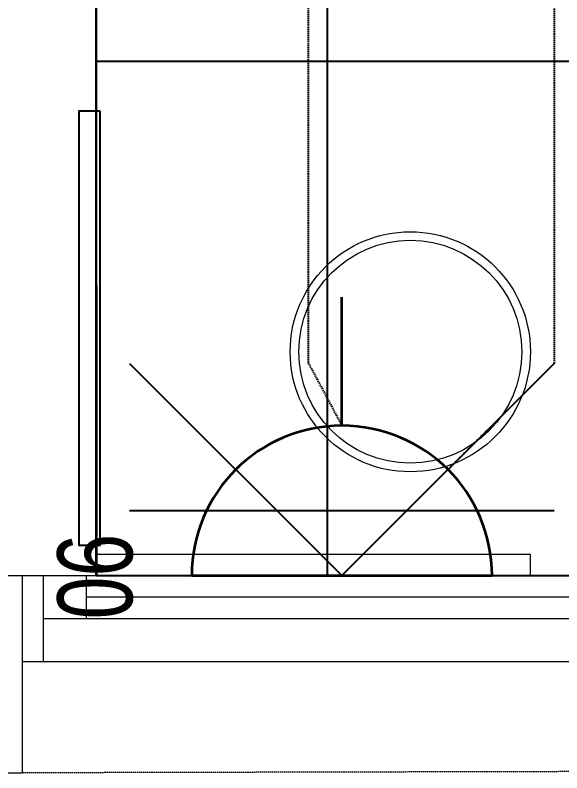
# Model space of a CAD drawing. Extents: x -12260 to 57327, y -29287 to 19916.
# Drawn here: x 25782 to 26419, y -13060 to -12176 of the extents above; entities that cross this region are included whole.
import ezdxf
from ezdxf.enums import TextEntityAlignment as Align

# ---------------------------------------------------------------- set-up
doc = ezdxf.new("R2010")
doc.units = 0
doc.header["$LTSCALE"] = 0.25
for name, pattern in [('01-First Floor-FUR$0$HIDDEN', [9.525, 6.35, -3.175]), ('DASHDOT', [25.4, 12.7, -6.35, 0, -6.35]), ('HIDDEN', [9.525, 6.35, -3.175])]:
    doc.linetypes.add(name, pattern=pattern)
for name, color, linetype, lineweight in [('01-First Floor-FUR$0$72_EGR_EQP_TAG', 142, 'Continuous', 5), ('01-First Floor-FUR$0$Aluminum', 251, 'Continuous', 5), ('01-First Floor-FUR$0$LOADING', 253, 'Continuous', 5), ('01-First Floor-FUR$0$Proj', 251, 'Continuous', 5), ('01-First Floor-FUR$0$Walls', 251, 'Continuous', 5), ('E-LITE-CLNG-CNDT', 6, 'DASHDOT', 35), ('E-LITE-EXIT-NUMB', 6, 'Continuous', 25), ('E-POWR-FLOR-CNDT', 6, 'HIDDEN', 25), ('E-POWR-WALL @ 100', 4, 'Continuous', 35)]:
    doc.layers.add(name, color=color, linetype=linetype, lineweight=lineweight)
doc.layers.add('01-First Floor-FUR$0$FALSE CEILING', color=251, linetype='Continuous')
doc.layers.add('01-First Floor-FUR$0$X-WHITE glass', color=255, linetype='Continuous')
doc.styles.add('01-First Floor-FUR$0$X3G_ENTITY_257CFD', font='swisscl.ttf', dxfattribs={"height": 200})
doc.styles.add('DC_SIMPLEX', font='SIMPLEX.shx', dxfattribs={"width": 0.7})

# ---------------------------------------------------------------- blocks, each defined once
blk = doc.blocks.new('01-First Floor-FUR$0$WM00001-P')
at = {"layer": '01-First Floor-FUR$0$LOADING'}
for radius in [0.14, 0.13]:
    blk.add_circle((0, 0), radius, dxfattribs=at)
blk = doc.blocks.new('01-First Floor-FUR')
at = {"layer": '01-First Floor-FUR$0$Aluminum'}
for p, q in [((25789.79, -12830), (26989.79, -12830)), ((25814.79, -12930), (25814.79, -12830)), ((25864.79, -12880), (25864.79, -12830)), ((26914.79, -12855), (25864.79, -12855)), ((25814.79, -12880), (26964.79, -12880)), ((25789.79, -12930), (26989.79, -12930))]:
    blk.add_line(p, q, dxfattribs=at)
at = {"layer": '01-First Floor-FUR$0$FALSE CEILING', "linetype": 'Continuous'}
for p, q in [((26146, -12830), (26146, -8830)), ((25876.01, -12829.8, 0), (25876.01, -10709.8, 0)), ((25876.01, -12230), (29376, -12230))]:
    blk.add_line(p, q, dxfattribs=at)
at = {"layer": '01-First Floor-FUR$0$FALSE CEILING'}
blk.add_lwpolyline([(29376, -8830), (25876, -8830), (25876, -10710), (25876.01, -10710), (25876.01, -12830), (29376, -12830), (29376, -8830)], dxfattribs=at)
at = {"layer": '01-First Floor-FUR$0$FALSE CEILING', "elevation": -0.1}
blk.add_lwpolyline([(25881.01, -12288.34), (25856.01, -12288.34), (25856.01, -12794.34), (25881.01, -12794.34), (25881.01, -12288.34)], dxfattribs=at)
at = {"layer": '01-First Floor-FUR$0$LOADING', "elevation": 0}
blk.add_lwpolyline([(25876.47, -12805.18), (25876.47, -12830.18), (26382.47, -12830.18), (26382.47, -12805.18), (25876.47, -12805.18)], dxfattribs=at)
at = {"layer": '01-First Floor-FUR$0$Proj', "linetype": '01-First Floor-FUR$0$HIDDEN'}
blk.add_line((26989.79, -13057.36, 0), (25789.79, -13060, 0), dxfattribs=at)
at = {"layer": '01-First Floor-FUR$0$Walls'}
for p, q in [((24926, -12830), (25789.79, -12830)), ((25789.79, -12830), (25789.79, -13060, 0)), ((21921, -13060), (25789.79, -13060, 0))]:
    blk.add_line(p, q, dxfattribs=at)
at = {"layer": '01-First Floor-FUR$0$X-WHITE glass', "color": 253, "lineweight": 30, "ltscale": 6, "true_color": 0x9898cc}
blk.add_line((25876, -10660), (25876.47, -12830.18, 0), dxfattribs=at)
at = {"layer": '01-First Floor-FUR$0$LOADING', "extrusion": (2.24019e-05, 2.25507e-18, -1), "xscale": -1000, "yscale": 1000, "zscale": 1000}
blk.add_blockref('01-First Floor-FUR$0$WM00001-P', (-26242.36, -12568.84, 0.59), dxfattribs=at)
at = {"layer": '01-First Floor-FUR$0$72_EGR_EQP_TAG', "insert": (25830.98, -12831.06, 0), "char_height": 87.473, "attachment_point": 2, "rotation": 90, "style": '01-First Floor-FUR$0$X3G_ENTITY_257CFD'}
blk.add_mtext('06', dxfattribs=at)
blk = doc.blocks.new('*U10')
blk.add_line((-1.75, 0), (-3.25, 0))
blk.add_lwpolyline([(0, 1.75, 1), (0, -1.75)], format="xyb", close=True)
at = {"layer": 'Defpoints'}
for p, q in [((-2.4749, 2.4749), (0, 0)), ((-0.7582, -2.4749), (-0.7582, 2.4749)), ((-2.4749, -2.4749), (0, 0))]:
    blk.add_line(p, q, dxfattribs=at)
at = {"layer": 'E-LITE-EXIT-NUMB', "style": 'DC_SIMPLEX', "width": 0.7, "flags": 8}
blk.add_attdef('TYPE', text='', height=2, rotation=360, dxfattribs=at).set_placement((-2.682, 5.2383), align=Align.RIGHT)
blk.add_attdef('CIRCUIT', (2.682, 5.2383), '', height=2, rotation=360, dxfattribs=at)

msp = doc.modelspace()

# ---------------------------------------------------------------- linework, layer by layer
at = {"layer": 'E-POWR-FLOR-CNDT'}
msp.add_lwpolyline([(26123.49, -11253.43), (26123.49, -12581.64), (26162.61, -12655)], dxfattribs=at)
msp.add_lwpolyline([(29260.81, -11877.01), (29128.51, -12009.31), (26510.1, -12009.31, 0.414214), (26410.1, -12109.31), (26410.1, -12582.51), (26286.36, -12706.26)], format="xyb", dxfattribs=at)

# ---------------------------------------------------------------- block references
at = {"layer": 'E-LITE-CLNG-CNDT'}
msp.add_blockref('01-First Floor-FUR', (0, 0), dxfattribs=at)
at = {"layer": 'E-POWR-WALL @ 100', "xscale": 100, "yscale": 100, "zscale": 100, "rotation": 269.9999999999911}
msp.add_blockref('*U10', (26162.61, -12830, -0.1), dxfattribs=at)

doc.saveas('drawing.dxf')
